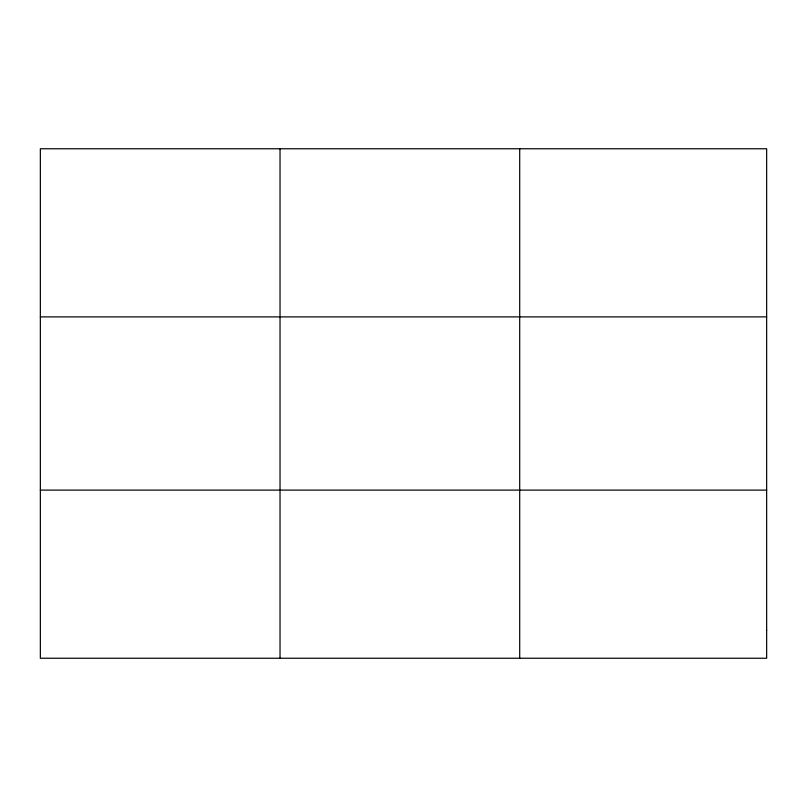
<?xml version="1.0" encoding="UTF-8"?>
<svg xmlns="http://www.w3.org/2000/svg" width="807" height="807" viewBox="0 0 807 807"><rect width="100%" height="100%" fill="white"/><g stroke="black" fill="none" stroke-linecap="round" stroke-linejoin="round"><path stroke-width="1.21" d="M280.029 658.24L280.029 148.76M519.708 658.24L519.708 148.76M40.35 316.889L766.65 316.889M40.35 490.111L766.65 490.111M766.65 630.217L766.65 658.24L40.35 658.24L40.35 148.76L766.65 148.76L766.65 630.217"/></g></svg>
